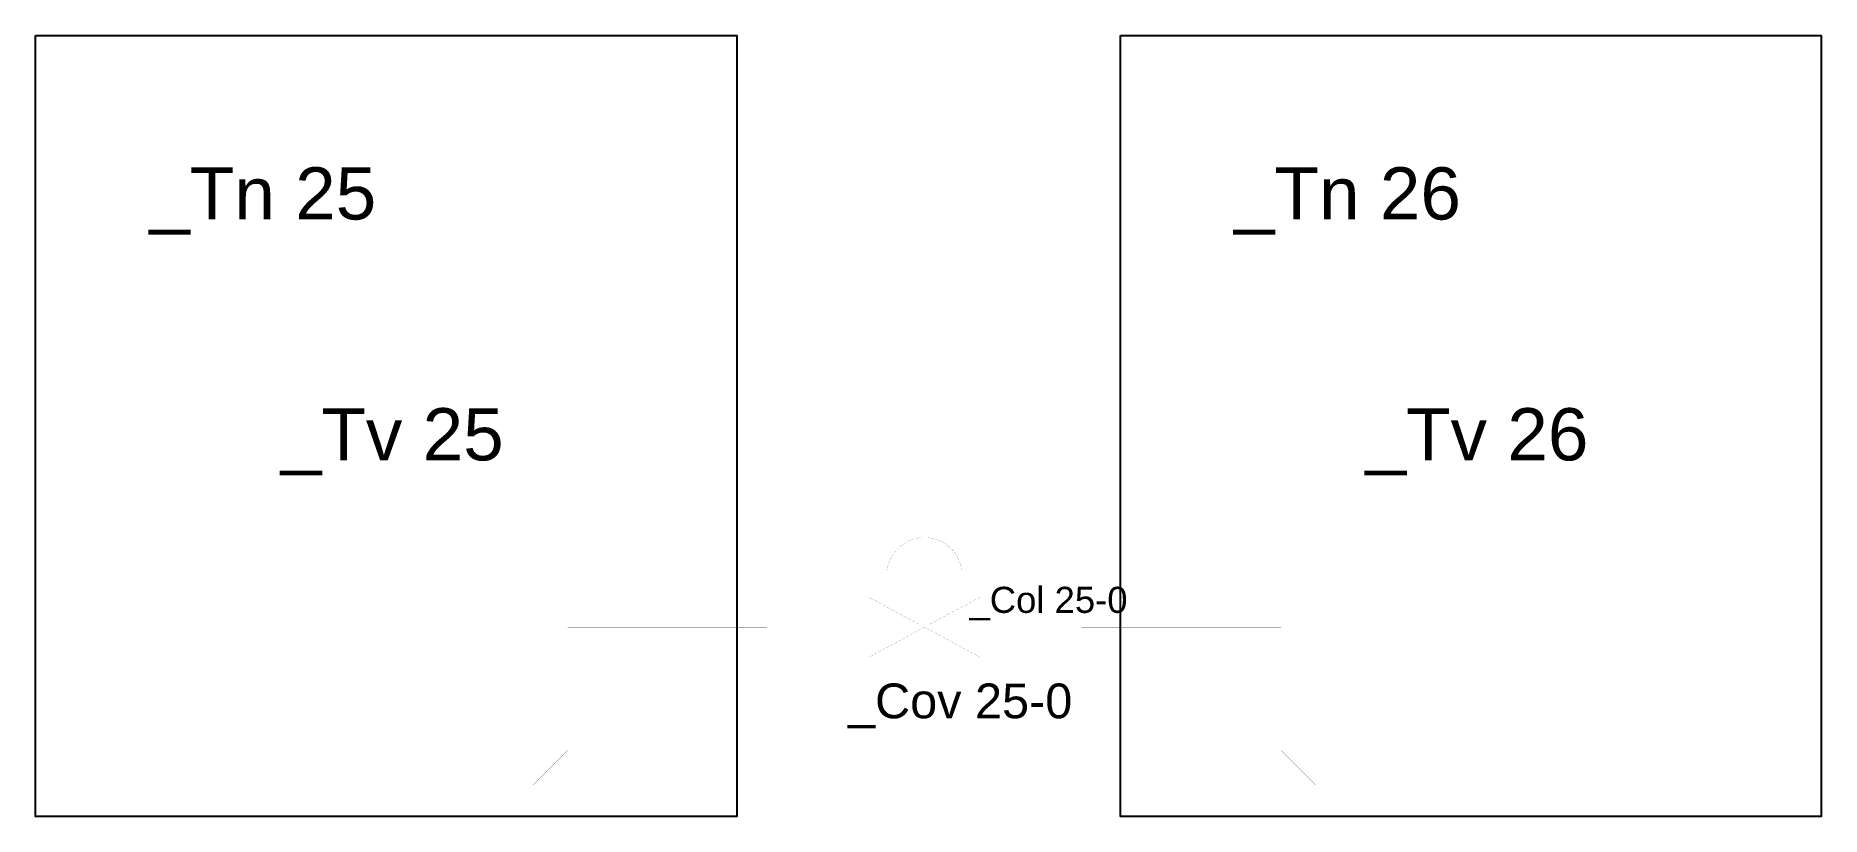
# Model space of a CAD drawing. Extents: x 118211 to 128473, y 120246 to 124735.
import ezdxf

# ---------------------------------------------------------------- set-up
doc = ezdxf.new("R2010")
doc.units = 0
doc.header["$MEASUREMENT"] = 0
for name, color, linetype in [('Omriss tanker', 20, 'CONTINUOUS'), ('Suction C', 201, 'CONTINUOUS'), ('Symboler', 42, 'CONTINUOUS'), ('TEKST', 7, 'CONTINUOUS')]:
    doc.layers.add(name, color=color, linetype=linetype)
doc.styles.add('ARIAL', font='ARIAL.TTF', dxfattribs={"height": 12})

msp = doc.modelspace()

# ---------------------------------------------------------------- linework, layer by layer
at = {"layer": 'Omriss tanker', "linetype": 'Continuous'}
for points in [[(118211, 124735), (122240, 124735), (122240, 120246), (118211, 120246)], [(124445, 124735), (128473, 124735), (128473, 120246), (124445, 120246)]]:
    msp.add_lwpolyline(points, close=True, dxfattribs=at)
at = {"layer": 'Suction C', "linetype": 'Continuous', "const_width": 0.3}
for points in [[(122998, 121334), (121269, 121334), (121269, 120626), (121469, 120426), (121269, 120626), (121069, 120426), (121269, 120626), (121269, 121334)], [(123640, 121334), (125368, 121334), (125368, 120626), (125168, 120426), (125368, 120626), (125568, 120426), (125368, 120626), (125368, 121334)]]:
    msp.add_lwpolyline(points, close=True, dxfattribs=at)
at = {"layer": 'Symboler', "color": 42, "linetype": 'Continuous'}
msp.add_lwpolyline([(123296, 121346, 0.6, 0.6, 0), (123296, 121659, 0.6, 0.6, 0), (123104, 121659, 0.6, 0.6, -0.884677), (123534, 121659, 0.6, 0.6, 0), (123341, 121659, 0.6, 0.6, 0), (123341, 121346, 0.6, 0.6, 0), (123640, 121507, 0, 0, 0), (123640, 121160, 0.6, 0.6, 0), (123319, 121334, 0.6, 0.6, 0), (122998, 121160, 0, 0, 0), (122998, 121507, 0.6, 0.6, 0)], format="xyseb", close=True, dxfattribs=at)

# ---------------------------------------------------------------- texts
at = {"layer": 'TEKST', "linetype": 'Continuous', "style": 'ARIAL'}
for s, height, p in [('_Tn 25', 300, (118864, 123678)), ('_Tn 26', 300, (125098, 123678)), ('_Tv 25', 300, (119620, 122293)), ('_Tv 26', 300, (125854, 122293)), ('_Col 25-0', 150, (123578, 121416)), ('_Cov 25-0', 200, (122880, 120810))]:
    msp.add_text(s, height=height, dxfattribs=at).set_placement(p)

doc.saveas('drawing.dxf')
